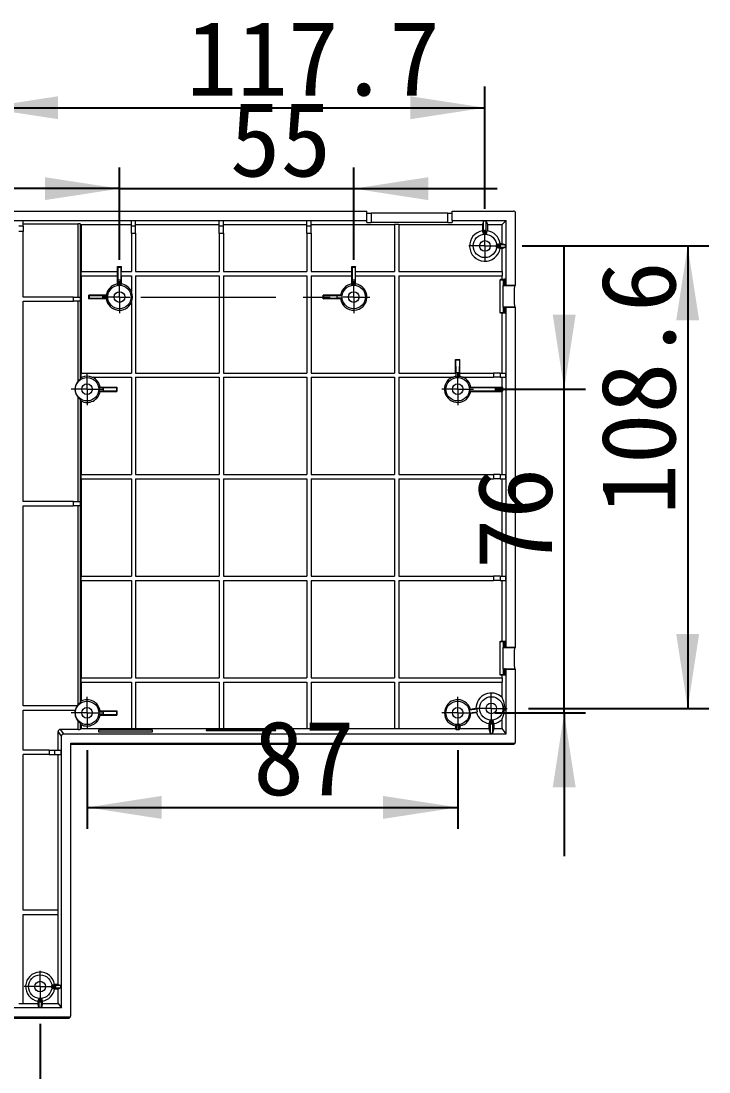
# Model space of a CAD drawing. Header units: millimetres. Extents: x 2 to 295, y 1 to 209.
# Drawn here: x 177.72 to 210.02, y 92.41 to 141.77 of the extents above; entities that cross this region are included whole.
import ezdxf

# ---------------------------------------------------------------- set-up
doc = ezdxf.new("R2010")
doc.units = ezdxf.units.MM
doc.linetypes.add('CENTER', pattern=[10.16, 6.35, -1.27, 1.27, -1.27])
doc.layers.add('DIM', color=5, linetype='Continuous')
doc.layers.add('中心线', color=1, linetype='CENTER', lineweight=15)
doc.styles.add('SLDTEXTSTYLE0', font='SIMSUN.TTC', dxfattribs={"width": 0.67})
doc.styles.add('SLDTEXTSTYLE14', font='SIMSUN.TTC')
doc.dimstyles.new('SLDDIMSTYLE0', dxfattribs={"dimtxt": 3.5, "dimasz": 3.5, "dimexe": 0, "dimexo": 0.0625, "dimgap": 0.875, "dimtad": 2, "dimlfac": 5, "dimrnd": 1e-09, "dimzin": 12, "dimdsep": 46, "dimtxsty": 'SLDTEXTSTYLE0', "dimsah": 1, "dimcen": 0.09, "dimadec": 0, "dimazin": 3, "dimtfac": 1, "dimtofl": 0, "dimtmove": 0, "dimatfit": 3, "dimfxl": 0, "dimfrac": 2, "dimtolj": 1, "dimtzin": 12, "dimarcsym": 0})
doc.dimstyles.new('SLDDIMSTYLE3', dxfattribs={"dimtxt": 3.5, "dimasz": 3.5, "dimexe": 0, "dimexo": 0.0625, "dimgap": 0.875, "dimtad": 2, "dimlfac": 5, "dimrnd": 1e-09, "dimzin": 12, "dimdsep": 46, "dimtxsty": 'SLDTEXTSTYLE0', "dimsah": 1, "dimcen": 0.09, "dimadec": 0, "dimazin": 3, "dimtfac": 1, "dimtmove": 0, "dimatfit": 0, "dimfxl": 0, "dimfrac": 2, "dimtolj": 1, "dimtzin": 12, "dimarcsym": 0})

# ---------------------------------------------------------------- blocks, each defined once
blk = doc.blocks.new('_D_21')
at = {"layer": 'DIM'}
for p, q in [((175.964, 133.195), (175.964, 138.695)), ((199.504, 132.955), (199.504, 138.695)), ((175.964, 137.695), (199.504, 137.695))]:
    blk.add_line(p, q, dxfattribs=at)
for points in [[(175.964, 137.695), (179.464, 137.157), (179.464, 138.234)], [(199.504, 137.695), (196.004, 138.234), (196.004, 137.157)]]:
    blk.add_solid(points, dxfattribs=at)
at = {"layer": 'DIM', "insert": (185.485, 141.768), "char_height": 3.5, "attachment_point": 1, "style": 'SLDTEXTSTYLE14'}
blk.add_mtext('117.7', dxfattribs=at)
blk = doc.blocks.new('_D_22')
at = {"layer": 'DIM'}
for p, q in [((201.254, 131.205), (210.022, 131.205)), ((209.022, 131.205), (209.022, 109.485)), ((201.554, 109.485), (210.022, 109.485))]:
    blk.add_line(p, q, dxfattribs=at)
for points in [[(209.022, 131.205), (208.483, 127.705), (209.56, 127.705)], [(209.022, 109.485), (209.56, 112.985), (208.483, 112.985)]]:
    blk.add_solid(points, dxfattribs=at)
at = {"layer": 'DIM', "insert": (204.949, 118.577), "char_height": 3.5, "attachment_point": 1, "rotation": 90, "style": 'SLDTEXTSTYLE14'}
blk.add_mtext('108.6', dxfattribs=at)
blk = doc.blocks.new('_D_23')
at = {"layer": 'DIM'}
for p, q in [((203.224, 124.475), (203.224, 131.206)), ((199.974, 124.475), (204.224, 124.475)), ((203.224, 109.275), (203.224, 124.475)), ((199.974, 109.275), (204.224, 109.275)), ((203.224, 109.275), (203.224, 102.544))]:
    blk.add_line(p, q, dxfattribs=at)
for points in [[(203.224, 124.475), (203.763, 127.975), (202.686, 127.975)], [(203.224, 109.275), (202.686, 105.775), (203.763, 105.775)]]:
    blk.add_solid(points, dxfattribs=at)
at = {"layer": 'DIM', "insert": (199.151, 116.018), "char_height": 3.5, "attachment_point": 1, "rotation": 90, "style": 'SLDTEXTSTYLE14'}
blk.add_mtext('76', dxfattribs=at)
blk = doc.blocks.new('_D_24')
at = {"layer": 'DIM'}
for p, q in [((180.824, 107.525), (180.824, 103.836)), ((198.224, 107.525), (198.224, 103.836)), ((180.824, 104.836), (198.224, 104.836))]:
    blk.add_line(p, q, dxfattribs=at)
for points in [[(180.824, 104.836), (184.324, 104.297), (184.324, 105.374)], [(198.224, 104.836), (194.724, 105.374), (194.724, 104.297)]]:
    blk.add_solid(points, dxfattribs=at)
at = {"layer": 'DIM', "insert": (188.629, 108.909), "char_height": 3.5, "attachment_point": 1, "style": 'SLDTEXTSTYLE14'}
blk.add_mtext('87', dxfattribs=at)
blk = doc.blocks.new('_D_25')
at = {"layer": 'DIM'}
for p, q in [((182.344, 130.555), (182.344, 134.895)), ((193.344, 130.555), (193.344, 134.895)), ((182.344, 133.895), (175.613, 133.895)), ((182.344, 133.895), (193.344, 133.895)), ((193.344, 133.895), (200.074, 133.895))]:
    blk.add_line(p, q, dxfattribs=at)
for points in [[(182.344, 133.895), (178.844, 134.433), (178.844, 133.356)], [(193.344, 133.895), (196.844, 133.356), (196.844, 134.433)]]:
    blk.add_solid(points, dxfattribs=at)
at = {"layer": 'DIM', "insert": (187.527, 137.967), "char_height": 3.5, "attachment_point": 1, "style": 'SLDTEXTSTYLE14'}
blk.add_mtext('55', dxfattribs=at)
blk = doc.blocks.new('_D_27')
at = {"layer": 'DIM'}
for p, q in [((152.224, 94.668), (152.224, 83.375)), ((178.624, 94.668), (178.624, 83.375)), ((178.624, 84.375), (152.224, 84.375))]:
    blk.add_line(p, q, dxfattribs=at)
for points in [[(152.224, 84.375), (155.724, 83.836), (155.724, 84.913)], [(178.624, 84.375), (175.124, 84.913), (175.124, 83.836)]]:
    blk.add_solid(points, dxfattribs=at)
at = {"layer": 'DIM', "insert": (164.181, 88.448), "char_height": 3.5, "attachment_point": 1, "style": 'SLDTEXTSTYLE14'}
blk.add_mtext('132', dxfattribs=at)
blk = doc.blocks.new('SW_CENTERMARKSYMBOL_4')
at = {"layer": '中心线', "color": 0}
for p, q in [((0, 0.5), (0, 0.75)), ((0, 0), (0, 0.5)), ((-0.5, 0), (-0.75, 0)), ((0, 0), (-0.5, 0)), ((0, 0), (0, -0.5)), ((0, 0), (0.5, 0)), ((0.5, 0), (0.75, 0)), ((0, -0.5), (0, -0.75))]:
    blk.add_line(p, q, dxfattribs=at)
blk = doc.blocks.new('SW_CENTERMARKSYMBOL_5')
at = {"layer": '中心线', "color": 0}
for p, q in [((0, 0.5), (0, 0.75)), ((0, 0), (0, 0.5)), ((-0.5, 0), (-0.75, 0)), ((0, 0), (-0.5, 0)), ((0, 0), (0, -0.5)), ((0, 0), (0.5, 0)), ((0.5, 0), (0.75, 0)), ((0, -0.5), (0, -0.75))]:
    blk.add_line(p, q, dxfattribs=at)
blk = doc.blocks.new('SW_CENTERMARKSYMBOL_8')
at = {"layer": '中心线', "color": 0}
for p, q in [((0, 0.5), (0, 0.75)), ((0, 0), (0, 0.5)), ((-0.5, 0), (-0.75, 0)), ((0, 0), (-0.5, 0)), ((0, 0), (0, -0.5)), ((0, 0), (0.5, 0)), ((0.5, 0), (0.75, 0)), ((0, -0.5), (0, -0.75))]:
    blk.add_line(p, q, dxfattribs=at)
blk = doc.blocks.new('SW_CENTERMARKSYMBOL_13')
at = {"layer": '中心线', "color": 0}
for p, q in [((0, 0.5), (0, 0.75)), ((0, 0), (0, 0.5)), ((-0.5, 0), (-0.75, 0)), ((0, 0), (-0.5, 0)), ((0, 0), (0, -0.5)), ((0, 0), (0.5, 0)), ((0.5, 0), (0.75, 0)), ((0, -0.5), (0, -0.75))]:
    blk.add_line(p, q, dxfattribs=at)
blk = doc.blocks.new('SW_CENTERMARKSYMBOL_14')
at = {"layer": '中心线', "color": 0}
for p, q in [((0, 0.5), (0, 0.75)), ((0, 0), (0, 0.5)), ((-0.5, 0), (-0.75, 0)), ((0, 0), (-0.5, 0)), ((0, 0), (0, -0.5)), ((0, 0), (0.5, 0)), ((0.5, 0), (0.75, 0)), ((0, -0.5), (0, -0.75))]:
    blk.add_line(p, q, dxfattribs=at)
blk = doc.blocks.new('SW_CENTERMARKSYMBOL_15')
at = {"layer": '中心线', "color": 0}
for p, q in [((0, 0.5), (0, 0.75)), ((0, 0), (0, 0.5)), ((-0.5, 0), (-0.75, 0)), ((0, 0), (-0.5, 0)), ((0, 0), (0, -0.5)), ((0, 0), (0.5, 0)), ((0.5, 0), (0.75, 0)), ((0, -0.5), (0, -0.75))]:
    blk.add_line(p, q, dxfattribs=at)
blk = doc.blocks.new('SW_CENTERMARKSYMBOL_16')
at = {"layer": '中心线', "color": 0}
for p, q in [((0, 0.5), (0, 0.75)), ((0, 0), (0, 0.5)), ((-0.5, 0), (-0.75, 0)), ((0, 0), (-0.5, 0)), ((0, 0), (0, -0.5)), ((0, 0), (0.5, 0)), ((0.5, 0), (0.75, 0)), ((0, -0.5), (0, -0.75))]:
    blk.add_line(p, q, dxfattribs=at)
blk = doc.blocks.new('SW_CENTERMARKSYMBOL_19')
at = {"layer": '中心线', "color": 0}
for p, q in [((0, 0.5), (0, 0.75)), ((0, 0), (0, 0.5)), ((11, 0.5), (11, 0.75)), ((11, 0), (11, 0.5)), ((-0.5, 0), (-0.75, 0)), ((0, 0), (-0.5, 0)), ((0, 0), (0, -0.5)), ((0, 0), (0.5, 0)), ((1, 0), (10, 0)), ((11, 0), (10.5, 0)), ((11, 0), (11, -0.5)), ((11, 0), (11.5, 0)), ((11.5, 0), (11.75, 0)), ((0, -0.5), (0, -0.75)), ((11, -0.5), (11, -0.75))]:
    blk.add_line(p, q, dxfattribs=at)

msp = doc.modelspace()

# ---------------------------------------------------------------- linework, layer by layer
at = {"color": 7, "linetype": 'Continuous', "lineweight": 15}
for p, q in [((151.0836, 132.8449), (193.9637, 132.8449)), ((193.9637, 132.4049), (193.9637, 132.8449)), ((197.9637, 132.4049), (197.9637, 132.8449)), ((197.9637, 132.8449), (200.8437, 132.8449)), ((151.4237, 132.4049), (193.9637, 132.4049)), ((177.8237, 132.3776), (177.6237, 132.3776)), ((177.8237, 132.1256), (177.8237, 132.3776)), ((183.1037, 132.3776), (182.9037, 132.3776)), ((182.9037, 132.1256), (182.9037, 132.3776)), ((183.1037, 132.1256), (183.1037, 132.3776)), ((187.2237, 132.3776), (187.0237, 132.3776)), ((187.0237, 132.1256), (187.0237, 132.3776)), ((187.2237, 132.1256), (187.2237, 132.3776)), ((191.3437, 132.3776), (191.1437, 132.3776)), ((191.1437, 132.1256), (191.1437, 132.3776)), ((191.3437, 132.1256), (191.3437, 132.3776)), ((193.9637, 132.3054), (193.9637, 132.4049)), ((194.1637, 132.7401), (194.1637, 132.3001)), ((197.7637, 132.7401), (194.1637, 132.7401)), ((197.7637, 132.3001), (194.1637, 132.3001)), ((197.7637, 132.3001), (197.7637, 132.7401)), ((197.9637, 132.4049), (200.5037, 132.4049)), ((197.9637, 132.4049), (197.9637, 132.3054)), ((199.4437, 132.3745), (199.3878, 132.2069)), ((199.5637, 132.3745), (199.4437, 132.3745)), ((199.4437, 131.7548), (199.4437, 132.3745)), ((199.5637, 132.3745), (199.6195, 132.2069)), ((199.5637, 131.7548), (199.5637, 132.3745)), ((200.5037, 132.4049), (200.3057, 132.2069)), ((200.5037, 129.3623), (200.5037, 132.4049)), ((200.9437, 129.3623), (200.9437, 132.7449)), ((177.8237, 132.1256), (177.6237, 132.1256)), ((177.8237, 131.8782), (177.6237, 131.8782)), ((177.8237, 132.2436), (180.4063, 132.2436)), ((177.8237, 132.1256), (177.8237, 131.8782)), ((177.8237, 128.8049), (177.8237, 131.8782)), ((180.4063, 128.8049), (180.4063, 132.2436)), ((180.5062, 132.241), (180.5403, 132.2069)), ((180.5062, 132.241), (180.5062, 128.8049)), ((180.5403, 132.2069), (182.9037, 132.2069)), ((180.5403, 132.2069), (180.5403, 130.0049)), ((183.1037, 132.1256), (182.9037, 132.1256)), ((182.9037, 131.8049), (182.9037, 132.1256)), ((182.9037, 131.8049), (183.1037, 131.8049)), ((182.9037, 131.8049), (182.9037, 130.0049)), ((183.1037, 132.2069), (187.0237, 132.2069)), ((183.1037, 131.8049), (183.1037, 132.1256)), ((183.1037, 131.8049), (183.1037, 130.0049)), ((187.2237, 132.1256), (187.0237, 132.1256)), ((187.0237, 131.8049), (187.0237, 132.1256)), ((187.0237, 131.8049), (187.2237, 131.8049)), ((187.0237, 131.8049), (187.0237, 130.0049)), ((187.2237, 132.2069), (191.1437, 132.2069)), ((187.2237, 131.8049), (187.2237, 132.1256)), ((187.2237, 131.8049), (187.2237, 130.0049)), ((191.3437, 132.1256), (191.1437, 132.1256)), ((191.1437, 131.8049), (191.1437, 132.1256)), ((191.1437, 131.8049), (191.3437, 131.8049)), ((191.1437, 131.8049), (191.1437, 130.0049)), ((191.3437, 132.2069), (195.2637, 132.2069)), ((191.3437, 131.8049), (191.3437, 132.1256)), ((191.3437, 131.8049), (191.3437, 130.0049)), ((195.4637, 132.2174), (195.2637, 132.2174)), ((195.2637, 132.2174), (195.2637, 130.0049)), ((195.4637, 132.2174), (195.4637, 130.0049)), ((195.4637, 132.2069), (199.3878, 132.2069)), ((199.3878, 132.2069), (199.3878, 131.9162)), ((199.6195, 132.2069), (200.3057, 132.2069)), ((199.6195, 132.2069), (199.6195, 131.9162)), ((200.3057, 131.3199), (200.3057, 132.2069)), ((200.2152, 131.3199), (200.3057, 131.3199)), ((200.3057, 131.3199), (200.4733, 131.264)), ((200.4733, 131.264), (200.0536, 131.264)), ((200.0536, 131.1457), (200.4733, 131.1457)), ((200.3057, 131.0899), (200.2152, 131.0899)), ((200.3057, 131.0899), (200.4733, 131.1457)), ((200.3057, 130.0049), (200.3057, 131.0899)), ((200.4733, 131.1457), (200.4733, 131.264)), ((180.5299, 130.0049), (180.5299, 129.8049)), ((180.5299, 130.0049), (182.2565, 130.0049)), ((182.253, 130.0049), (182.253, 130.2356)), ((182.253, 130.2356), (182.2784, 130.2102)), ((182.253, 130.2356), (182.4344, 130.2356)), ((182.2565, 129.8049), (182.2565, 130.0049)), ((182.2837, 129.6049), (182.2784, 130.2102)), ((182.2784, 130.2102), (182.409, 130.2102)), ((182.409, 130.2102), (182.4037, 129.6049)), ((182.4344, 130.2356), (182.409, 130.2102)), ((182.4309, 129.8049), (182.4309, 130.0049)), ((182.4309, 130.0049), (182.9037, 130.0049)), ((182.4344, 130.0049), (182.4344, 130.2356)), ((183.1037, 130.0049), (187.0237, 130.0049)), ((187.2237, 130.0049), (191.1437, 130.0049)), ((191.3437, 130.0049), (193.2565, 130.0049)), ((193.253, 130.0049), (193.253, 130.2356)), ((193.253, 130.2356), (193.2784, 130.2102)), ((193.253, 130.2356), (193.4344, 130.2356)), ((193.2565, 129.8049), (193.2565, 130.0049)), ((193.2837, 129.6049), (193.2784, 130.2102)), ((193.2784, 130.2102), (193.409, 130.2102)), ((193.409, 130.2102), (193.4037, 129.6049)), ((193.4344, 130.2356), (193.409, 130.2102)), ((193.4309, 129.8049), (193.4309, 130.0049)), ((193.4309, 130.0049), (195.2637, 130.0049)), ((193.4344, 130.0049), (193.4344, 130.2356)), ((195.4637, 130.0049), (200.3162, 130.0049)), ((200.3162, 130.0049), (200.3162, 129.8049)), ((180.5299, 129.8049), (182.2565, 129.8049)), ((180.5403, 129.8049), (180.5403, 125.2349)), ((182.253, 129.4201), (182.253, 129.8049)), ((182.2837, 129.3621), (182.2837, 129.6049)), ((182.4037, 129.6049), (182.2837, 129.6049)), ((182.4037, 129.3621), (182.4037, 129.6049)), ((182.4309, 129.8049), (182.9037, 129.8049)), ((182.4344, 129.4201), (182.4344, 129.8049)), ((182.9037, 129.8049), (182.9037, 129.0589)), ((183.1037, 129.8049), (187.0237, 129.8049)), ((183.1037, 129.8049), (183.1037, 125.2349)), ((187.0237, 129.8049), (187.0237, 125.2349)), ((187.2237, 129.8049), (191.1437, 129.8049)), ((187.2237, 129.8049), (187.2237, 125.2349)), ((191.1437, 129.8049), (191.1437, 125.2349)), ((191.3437, 129.8049), (193.2565, 129.8049)), ((191.3437, 129.8049), (191.3437, 125.2349)), ((193.253, 129.4201), (193.253, 129.8049)), ((193.2837, 129.3621), (193.2837, 129.6049)), ((193.4037, 129.6049), (193.2837, 129.6049)), ((193.4037, 129.3621), (193.4037, 129.6049)), ((193.4309, 129.8049), (195.2637, 129.8049)), ((193.4344, 129.4201), (193.4344, 129.8049)), ((195.2637, 129.8049), (195.2637, 125.2349)), ((195.4637, 129.8049), (200.3162, 129.8049)), ((195.4637, 129.8049), (195.4637, 125.2349)), ((200.2057, 129.6049), (200.2457, 129.6449)), ((200.3754, 129.6049), (200.2057, 129.6049)), ((200.2057, 129.6049), (200.2057, 128.0849)), ((200.2457, 129.6449), (200.4165, 129.6449)), ((200.3057, 129.6449), (200.3057, 129.8049)), ((200.3513, 129.3449), (200.3754, 129.3529)), ((200.3513, 129.3449), (200.8913, 129.3449)), ((200.3754, 129.6049), (200.4164, 129.6449)), ((200.3754, 129.3529), (200.3754, 129.6049)), ((200.4164, 129.3533), (200.3754, 129.3529)), ((200.4164, 129.6449), (200.4164, 129.3533)), ((200.4165, 129.6449), (200.4164, 129.6449)), ((200.4764, 129.3533), (200.4164, 129.3533)), ((200.4764, 129.6449), (200.4165, 129.6449)), ((200.4764, 129.3533), (200.4764, 129.6449)), ((200.5037, 129.3623), (200.4764, 129.3533)), ((200.5037, 129.3623), (200.9437, 129.3623)), ((200.9437, 129.3623), (200.8913, 129.3449)), ((181.7284, 128.8956), (180.913, 128.8956)), ((180.913, 128.8956), (180.9384, 128.8702)), ((180.913, 128.7142), (180.913, 128.8956)), ((180.9384, 128.8702), (181.5437, 128.8649)), ((180.9384, 128.7396), (180.9384, 128.8702)), ((181.7864, 128.8649), (181.5437, 128.8649)), ((181.5437, 128.8649), (181.5437, 128.7449)), ((192.7284, 128.8956), (191.913, 128.8956)), ((191.913, 128.8956), (191.9384, 128.8702)), ((191.913, 128.7142), (191.913, 128.8956)), ((191.9384, 128.8702), (192.5437, 128.8649)), ((191.9384, 128.7396), (191.9384, 128.8702)), ((192.7864, 128.8649), (192.5437, 128.8649)), ((192.5437, 128.8649), (192.5437, 128.7449)), ((180.185, 128.8049), (177.8237, 128.8049)), ((177.8237, 128.6049), (180.185, 128.6049)), ((177.8237, 119.2049), (177.8237, 128.6049)), ((180.185, 128.6049), (180.185, 128.8049)), ((180.185, 128.8049), (180.5011, 128.8049)), ((180.5011, 128.6049), (180.185, 128.6049)), ((180.4063, 124.8644), (180.4063, 128.6049)), ((180.5011, 128.8049), (180.5011, 128.6049)), ((180.5011, 128.8049), (180.5062, 128.8049)), ((180.5011, 128.6049), (180.5062, 128.6049)), ((180.5062, 128.6049), (180.5062, 124.9535)), ((180.913, 128.7142), (180.9384, 128.7396)), ((181.7284, 128.7142), (180.913, 128.7142)), ((181.5437, 128.7449), (180.9384, 128.7396)), ((181.7864, 128.7449), (181.5437, 128.7449)), ((182.9037, 128.5508), (182.9037, 125.2349)), ((191.913, 128.7142), (191.9384, 128.7396)), ((192.7284, 128.7142), (191.913, 128.7142)), ((192.5437, 128.7449), (191.9384, 128.7396)), ((192.7864, 128.7449), (192.5437, 128.7449)), ((200.3513, 128.3449), (200.8913, 128.3449)), ((200.3754, 128.3369), (200.3513, 128.3449)), ((200.3754, 128.3369), (200.4164, 128.3365)), ((200.3754, 128.0849), (200.3754, 128.3369)), ((200.4164, 128.3365), (200.4764, 128.3365)), ((200.4164, 128.3365), (200.4164, 128.0449)), ((200.4764, 128.0449), (200.4764, 128.3365)), ((200.4764, 128.3365), (200.5037, 128.3274)), ((200.8913, 128.3449), (200.9437, 128.3274)), ((200.2457, 128.0449), (200.2057, 128.0849)), ((200.2057, 128.0849), (200.3754, 128.0849)), ((200.4165, 128.0449), (200.2457, 128.0449)), ((200.3057, 125.2349), (200.3057, 128.0449)), ((200.4164, 128.0449), (200.3754, 128.0849)), ((200.4164, 128.0449), (200.4165, 128.0449)), ((200.4764, 128.0449), (200.4165, 128.0449)), ((200.5037, 112.3623), (200.5037, 128.3274)), ((200.5037, 128.3274), (200.9437, 128.3274)), ((200.9437, 112.3623), (200.9437, 128.3274)), ((198.1237, 125.2349), (198.1237, 125.8749)), ((198.1375, 125.8611), (198.1237, 125.8749)), ((198.1237, 125.8749), (198.3237, 125.8749)), ((198.3099, 125.8611), (198.3237, 125.8749)), ((198.3237, 125.2349), (198.3237, 125.8749)), ((198.1375, 125.8611), (198.3099, 125.8611)), ((198.1481, 125.2504), (198.1375, 125.8611)), ((198.3099, 125.8611), (198.2992, 125.2504)), ((180.5299, 125.2349), (180.5299, 125.0349)), ((180.5299, 125.2349), (182.9037, 125.2349)), ((180.5299, 125.0349), (180.5924, 125.0349)), ((180.5403, 125.0349), (180.5403, 125.0262)), ((181.0549, 125.0349), (182.9037, 125.0349)), ((182.9037, 125.0349), (182.9037, 120.4649)), ((183.1037, 125.2349), (187.0237, 125.2349)), ((183.1037, 125.0349), (187.0237, 125.0349)), ((183.1037, 125.0349), (183.1037, 120.4649)), ((187.0237, 125.0349), (187.0237, 120.4649)), ((187.2237, 125.2349), (191.1437, 125.2349)), ((187.2237, 125.0349), (191.1437, 125.0349)), ((187.2237, 125.0349), (187.2237, 120.4649)), ((191.1437, 125.0349), (191.1437, 120.4649)), ((191.3437, 125.2349), (195.2637, 125.2349)), ((191.3437, 125.0349), (195.2637, 125.0349)), ((191.3437, 125.0349), (191.3437, 120.4649)), ((195.2637, 125.0349), (195.2637, 120.4649)), ((195.4637, 125.2349), (198.1307, 125.2349)), ((195.4637, 125.0349), (197.9924, 125.0349)), ((195.4637, 125.0349), (195.4637, 120.4649)), ((198.1307, 125.2349), (198.1307, 125.0736)), ((198.1481, 125.0408), (198.1307, 125.0736)), ((198.2992, 125.2504), (198.1481, 125.2504)), ((198.1481, 125.0408), (198.1481, 125.2504)), ((198.2992, 125.0408), (198.2992, 125.2504)), ((198.2992, 125.0408), (198.3167, 125.0736)), ((198.3167, 125.2349), (198.3167, 125.0736)), ((198.3167, 125.2349), (199.9037, 125.2349)), ((198.4549, 125.0349), (199.9037, 125.0349)), ((199.9037, 125.2349), (199.9037, 125.0349)), ((200.2181, 125.2349), (199.9037, 125.2349)), ((200.2244, 125.0349), (199.9037, 125.0349)), ((200.2181, 125.2049), (200.2181, 125.2349)), ((200.2181, 125.2349), (200.4764, 125.2349)), ((200.2181, 125.2049), (200.2244, 125.2049)), ((200.2244, 125.2049), (200.2244, 125.0349)), ((200.2244, 125.0349), (200.4764, 125.0349)), ((200.3057, 124.5749), (200.3057, 125.0349)), ((200.4764, 125.2349), (200.4764, 125.0349)), ((181.3896, 124.5504), (181.5992, 124.5504)), ((181.3896, 124.3993), (181.5992, 124.3993)), ((181.4354, 124.5749), (182.2237, 124.5749)), ((181.5992, 124.5504), (182.2099, 124.5611)), ((181.5992, 124.3993), (181.5992, 124.5504)), ((182.2099, 124.3887), (181.5992, 124.3993)), ((182.2099, 124.5611), (182.2237, 124.5749)), ((182.2099, 124.5611), (182.2099, 124.3887)), ((182.2099, 124.3887), (182.2237, 124.3749)), ((182.2237, 124.5749), (182.2237, 124.3749)), ((198.7896, 124.5504), (200.3424, 124.5504)), ((198.7896, 124.3993), (200.3424, 124.3993)), ((198.8354, 124.5749), (200.3057, 124.5749)), ((200.3424, 124.5504), (200.3057, 124.5749)), ((200.3424, 124.3993), (200.3057, 124.3749)), ((200.3424, 124.3993), (200.3424, 124.5504)), ((180.4063, 119.2049), (180.4063, 124.0853)), ((180.5062, 123.9962), (180.5062, 119.2049)), ((180.5403, 123.9236), (180.5403, 120.4649)), ((181.4354, 124.3749), (182.2237, 124.3749)), ((198.8354, 124.3749), (200.3057, 124.3749)), ((200.3057, 120.4649), (200.3057, 124.3749)), ((180.5299, 120.4649), (180.5299, 120.2649)), ((180.5299, 120.4649), (182.9037, 120.4649)), ((183.1037, 120.4649), (187.0237, 120.4649)), ((187.2237, 120.4649), (191.1437, 120.4649)), ((191.3437, 120.4649), (195.2637, 120.4649)), ((195.4637, 120.4649), (199.9037, 120.4649)), ((200.2244, 120.4649), (199.9037, 120.4649)), ((199.9037, 120.4649), (199.9037, 120.2649)), ((200.2244, 120.4649), (200.2244, 120.2649)), ((200.2244, 120.4649), (200.4764, 120.4649)), ((200.4764, 120.4649), (200.4764, 120.2649)), ((180.5299, 120.2649), (182.9037, 120.2649)), ((180.5403, 120.2649), (180.5403, 115.6949)), ((182.9037, 120.2649), (182.9037, 115.6949)), ((183.1037, 120.2649), (187.0237, 120.2649)), ((183.1037, 120.2649), (183.1037, 115.6949)), ((187.0237, 120.2649), (187.0237, 115.6949)), ((187.2237, 120.2649), (191.1437, 120.2649)), ((187.2237, 120.2649), (187.2237, 115.6949)), ((191.1437, 120.2649), (191.1437, 115.6949)), ((191.3437, 120.2649), (195.2637, 120.2649)), ((191.3437, 120.2649), (191.3437, 115.6949)), ((195.2637, 120.2649), (195.2637, 115.6949)), ((195.4637, 120.2649), (195.4637, 115.6949)), ((195.4637, 120.2649), (199.9037, 120.2649)), ((200.2244, 120.2649), (199.9037, 120.2649)), ((200.2244, 120.2649), (200.4764, 120.2649)), ((200.3057, 115.6949), (200.3057, 120.2649)), ((180.185, 119.2049), (177.8237, 119.2049)), ((177.8237, 119.0049), (180.185, 119.0049)), ((177.8237, 109.6049), (177.8237, 119.0049)), ((180.185, 119.0049), (180.185, 119.2049)), ((180.185, 119.2049), (180.5011, 119.2049)), ((180.5011, 119.0049), (180.185, 119.0049)), ((180.4063, 109.6644), (180.4063, 119.0049)), ((180.5011, 119.2049), (180.5011, 119.0049)), ((180.5011, 119.2049), (180.5062, 119.2049)), ((180.5011, 119.0049), (180.5062, 119.0049)), ((180.5062, 119.0049), (180.5062, 109.7535)), ((180.5299, 115.6949), (180.5299, 115.4949)), ((180.5299, 115.6949), (182.9037, 115.6949)), ((183.1037, 115.6949), (187.0237, 115.6949)), ((187.2237, 115.6949), (191.1437, 115.6949)), ((191.3437, 115.6949), (195.2637, 115.6949)), ((195.4637, 115.6949), (199.9037, 115.6949)), ((200.2244, 115.6949), (199.9037, 115.6949)), ((199.9037, 115.6949), (199.9037, 115.4949)), ((200.2244, 115.6949), (200.2244, 115.4949)), ((200.2244, 115.6949), (200.4764, 115.6949)), ((200.4764, 115.6949), (200.4764, 115.4949)), ((180.5299, 115.4949), (182.9037, 115.4949)), ((180.5403, 115.4949), (180.5403, 110.9249)), ((182.9037, 115.4949), (182.9037, 110.9249)), ((183.1037, 115.4949), (187.0237, 115.4949)), ((183.1037, 115.4949), (183.1037, 110.9249)), ((187.0237, 115.4949), (187.0237, 110.9249)), ((187.2237, 115.4949), (191.1437, 115.4949)), ((187.2237, 115.4949), (187.2237, 110.9249)), ((191.1437, 115.4949), (191.1437, 110.9249)), ((191.3437, 115.4949), (195.2637, 115.4949)), ((191.3437, 115.4949), (191.3437, 110.9249)), ((195.2637, 115.4949), (195.2637, 110.9249)), ((195.4637, 115.4949), (195.4637, 110.9249)), ((195.4637, 115.4949), (199.9037, 115.4949)), ((200.2244, 115.4949), (199.9037, 115.4949)), ((200.2244, 115.4949), (200.4764, 115.4949)), ((200.3057, 112.6449), (200.3057, 115.4949)), ((200.2057, 112.6049), (200.2457, 112.6449)), ((200.3754, 112.6049), (200.2057, 112.6049)), ((200.2057, 112.6049), (200.2057, 111.0849)), ((200.2457, 112.6449), (200.4164, 112.6449)), ((200.3754, 112.6049), (200.4164, 112.6449)), ((200.3754, 112.3529), (200.3754, 112.6049)), ((200.4164, 112.6449), (200.4175, 112.6449)), ((200.4175, 112.6449), (200.4175, 112.3533)), ((200.4175, 112.6449), (200.4764, 112.6449)), ((200.4764, 112.6449), (200.4764, 112.3533)), ((200.3513, 112.3449), (200.3754, 112.3529)), ((200.3513, 112.3449), (200.8913, 112.3449)), ((200.4175, 112.3533), (200.3754, 112.3529)), ((200.4175, 112.3533), (200.4764, 112.3533)), ((200.4764, 112.3533), (200.5037, 112.3623)), ((200.5037, 112.3623), (200.9437, 112.3623)), ((200.9437, 112.3623), (200.8913, 112.3449)), ((200.2457, 111.0449), (200.2057, 111.0849)), ((200.2057, 111.0849), (200.3754, 111.0849)), ((200.3513, 111.3449), (200.8913, 111.3449)), ((200.3754, 111.3368), (200.3513, 111.3449)), ((200.3754, 111.3368), (200.4175, 111.3365)), ((200.3754, 111.0849), (200.3754, 111.3368)), ((200.4164, 111.0449), (200.3754, 111.0849)), ((200.4764, 111.3365), (200.4175, 111.3365)), ((200.4175, 111.3365), (200.4175, 111.0449)), ((200.4764, 111.3365), (200.4764, 111.0449)), ((200.5037, 111.3274), (200.4764, 111.3365)), ((200.5037, 108.2849), (200.5037, 111.3274)), ((200.5037, 111.3274), (200.9437, 111.3274)), ((200.8913, 111.3449), (200.9437, 111.3274)), ((200.9437, 107.9448), (200.9437, 111.3274)), ((180.5299, 110.9249), (180.5299, 110.7249)), ((180.5299, 110.9249), (182.9037, 110.9249)), ((180.5299, 110.7249), (182.9037, 110.7249)), ((180.5403, 110.7249), (180.5403, 109.8262)), ((182.9037, 110.7249), (182.9037, 108.5349)), ((183.1037, 110.9249), (187.0237, 110.9249)), ((183.1037, 110.7249), (187.0237, 110.7249)), ((183.1037, 110.7249), (183.1037, 108.5349)), ((187.0237, 110.7249), (187.0237, 108.5349)), ((187.2237, 110.9249), (191.1437, 110.9249)), ((187.2237, 110.7249), (191.1437, 110.7249)), ((187.2237, 110.7249), (187.2237, 108.5349)), ((191.1437, 110.7249), (191.1437, 108.5349)), ((191.3437, 110.9249), (195.2637, 110.9249)), ((191.3437, 110.7249), (195.2637, 110.7249)), ((191.3437, 110.7249), (191.3437, 108.5349)), ((195.2637, 110.7249), (195.2637, 108.5349)), ((195.4637, 110.9249), (200.3162, 110.9249)), ((195.4637, 110.7249), (200.3162, 110.7249)), ((195.4637, 110.7249), (195.4637, 108.5349)), ((200.4164, 111.0449), (200.2457, 111.0449)), ((200.3057, 110.9249), (200.3057, 111.0449)), ((200.3057, 110.002), (200.3057, 110.7249)), ((200.3162, 110.9249), (200.3162, 110.7249)), ((200.4175, 111.0449), (200.4164, 111.0449)), ((200.4764, 111.0449), (200.4175, 111.0449)), ((180.375, 109.6049), (177.8237, 109.6049)), ((177.8237, 109.4049), (180.2821, 109.4049)), ((177.8237, 107.5178), (177.8237, 109.4049)), ((181.3896, 109.3504), (181.5992, 109.3504)), ((181.3896, 109.1993), (181.5992, 109.1993)), ((181.4354, 109.3749), (182.2237, 109.3749)), ((181.4354, 109.1749), (182.2237, 109.1749)), ((181.5992, 109.3504), (182.2099, 109.3611)), ((181.5992, 109.1993), (181.5992, 109.3504)), ((182.2099, 109.1887), (181.5992, 109.1993)), ((182.2099, 109.3611), (182.2237, 109.3749)), ((182.2099, 109.3611), (182.2099, 109.1887)), ((182.2099, 109.1887), (182.2237, 109.1749)), ((182.2237, 109.3749), (182.2237, 109.1749)), ((198.7747, 109.4243), (199.1198, 109.4702)), ((198.7946, 109.2745), (199.1397, 109.3204)), ((198.8169, 109.4546), (199.083, 109.49)), ((198.8432, 109.2563), (199.1093, 109.2917)), ((200.4733, 109.544), (200.3536, 109.544)), ((200.3536, 109.4257), (200.4733, 109.4257)), ((200.4733, 109.544), (200.4125, 109.5643)), ((200.4125, 109.4055), (200.4733, 109.4257)), ((200.4733, 109.4257), (200.4733, 109.544)), ((180.4063, 108.5), (180.4063, 108.8853)), ((180.5062, 108.7962), (180.5062, 108.5034)), ((180.5403, 108.7236), (180.5403, 108.5489)), ((198.1237, 108.6632), (198.1237, 108.5489)), ((198.1481, 108.7089), (198.1481, 108.5)), ((198.2992, 108.7089), (198.2992, 108.5)), ((198.3237, 108.6632), (198.3237, 108.5489)), ((199.6878, 108.7735), (199.6878, 108.5489)), ((199.7437, 108.935), (199.7437, 108.3254)), ((199.8637, 108.935), (199.8637, 108.3254)), ((199.9195, 108.7735), (199.9195, 108.5489)), ((200.3057, 108.5489), (200.3057, 108.9678)), ((179.4624, 107.5178), (179.4624, 108.4)), ((179.6237, 108.1849), (179.4624, 108.4)), ((179.5623, 108.5), (179.7236, 108.2849)), ((180.4063, 108.5), (179.5623, 108.5)), ((179.6237, 95.4178), (179.6237, 108.1849)), ((179.7236, 108.2849), (200.5037, 108.2849)), ((180.5062, 108.5034), (180.5403, 108.5489)), ((180.5403, 108.5489), (182.9037, 108.5489)), ((183.8937, 108.4707), (181.3537, 108.4707)), ((181.3537, 108.4707), (181.3537, 108.3917)), ((181.3537, 108.3917), (183.8937, 108.3917)), ((182.9037, 108.5349), (183.1037, 108.5349)), ((183.1037, 108.5489), (187.0237, 108.5489)), ((183.8937, 108.3917), (183.8937, 108.4707)), ((189.6937, 108.4693), (186.4137, 108.4693)), ((186.4137, 108.4693), (186.4137, 108.4511)), ((186.4137, 108.4511), (189.6937, 108.4511)), ((187.0237, 108.5349), (187.2237, 108.5349)), ((187.2237, 108.5489), (191.1437, 108.5489)), ((189.6937, 108.4511), (189.6937, 108.4693)), ((191.1437, 108.5349), (191.3437, 108.5349)), ((191.3437, 108.5489), (195.2637, 108.5489)), ((195.2637, 108.5349), (195.4637, 108.5349)), ((195.4637, 108.5489), (198.1237, 108.5489)), ((198.1481, 108.5), (198.1237, 108.5489)), ((198.1481, 108.5), (198.2992, 108.5)), ((198.2992, 108.5), (198.3237, 108.5489)), ((198.3237, 108.5489), (199.6878, 108.5489)), ((199.6878, 108.5489), (199.7437, 108.3254)), ((199.7437, 108.3254), (199.8637, 108.3254)), ((199.9195, 108.5489), (199.8637, 108.3254)), ((199.9195, 108.5489), (200.3057, 108.5489)), ((200.5037, 108.2849), (200.3057, 108.5489)), ((180.0637, 107.8449), (200.8437, 107.8449)), ((180.0637, 95.0778), (180.0637, 107.8449)), ((180.0637, 107.8089), (200.8332, 107.8089)), ((179.0446, 107.5178), (177.8237, 107.5178)), ((177.8237, 100.0049), (177.8237, 107.3178)), ((179.0446, 107.3178), (177.8237, 107.3178)), ((179.0446, 107.5178), (179.0446, 107.3178)), ((179.0446, 107.5178), (179.292, 107.5178)), ((179.0446, 107.3178), (179.292, 107.3178)), ((179.292, 107.5178), (179.292, 107.3178)), ((179.292, 107.5178), (179.5964, 107.5178)), ((179.292, 107.3178), (179.5964, 107.3178)), ((179.4624, 100.0049), (179.4624, 107.3178)), ((179.5964, 107.5178), (179.5964, 107.3178)), ((179.4728, 100.0049), (177.8237, 100.0049)), ((177.8237, 99.8049), (179.4728, 99.8049)), ((177.8237, 95.619), (177.8237, 99.8049)), ((179.4624, 96.5215), (179.4624, 99.8049)), ((179.4728, 99.8049), (179.4728, 100.0049)), ((179.5933, 96.4778), (179.1736, 96.4778)), ((179.1736, 96.3578), (179.5933, 96.3578)), ((179.4624, 96.5215), (179.2999, 96.5215)), ((179.2999, 96.3142), (179.4624, 96.3142)), ((179.4624, 96.5215), (179.5933, 96.4778)), ((179.4624, 96.3142), (179.5933, 96.3578)), ((179.4624, 95.6329), (179.4624, 96.3142)), ((179.5933, 96.3578), (179.5933, 96.4778)), ((178.5637, 95.868), (178.5637, 95.4583)), ((178.6837, 95.4583), (178.6837, 95.868)), ((179.6237, 95.4178), (151.4237, 95.4178)), ((177.6237, 95.619), (177.8237, 95.619)), ((177.8237, 95.6329), (178.52, 95.6329)), ((178.52, 95.7417), (178.52, 95.6329)), ((178.5637, 95.4583), (178.52, 95.6329)), ((178.5637, 95.4583), (178.6837, 95.4583)), ((178.7273, 95.6329), (178.6837, 95.4583)), ((178.7273, 95.6329), (178.7273, 95.7417)), ((178.7273, 95.6329), (179.4624, 95.6329)), ((179.4624, 95.6329), (179.6237, 95.4178)), ((179.9637, 94.9778), (151.0836, 94.9778)), ((151.0942, 94.9419), (179.9532, 94.9419))]:
    msp.add_line(p, q, dxfattribs=at)
at = {"color": 7, "linetype": 'Continuous', "lineweight": 15, "flags": 128}
for points in [[(200.2152, 131.3199), (200.1799, 131.3076), (200.0536, 131.264)], [(182.2837, 129.3621), (182.2741, 129.3804), (182.253, 129.4201)], [(182.4037, 129.3621), (182.4133, 129.3804), (182.4344, 129.4201)], [(193.2837, 129.3621), (193.2741, 129.3804), (193.253, 129.4201)], [(193.4037, 129.3621), (193.4133, 129.3804), (193.4344, 129.4201)], [(181.7864, 128.8649), (181.7682, 128.8745), (181.7284, 128.8956)], [(192.7864, 128.8649), (192.7682, 128.8745), (192.7284, 128.8956)], [(181.7864, 128.7449), (181.7682, 128.7353), (181.7284, 128.7142)], [(192.7864, 128.7449), (192.7682, 128.7353), (192.7284, 128.7142)], [(200.4125, 109.5643), (200.3822, 109.5539), (200.3536, 109.544)], [(200.3536, 109.4257), (200.381, 109.4163), (200.4125, 109.4055)], [(179.2999, 96.5215), (179.2663, 96.5098), (179.1736, 96.4778)], [(179.1736, 96.3578), (179.2009, 96.3484), (179.2999, 96.3142)], [(178.5637, 95.868), (178.5543, 95.8406), (178.52, 95.7417)], [(178.7273, 95.7417), (178.7157, 95.7752), (178.6837, 95.868)]]:
    msp.add_lwpolyline(points, dxfattribs=at)
at = {"color": 7, "linetype": 'Continuous', "lineweight": 15}
for centre, radius in [((199.5037, 131.2049), 0.55), ((199.5037, 131.2049), 0.25), ((182.3437, 128.8049), 0.55), ((193.3437, 128.8049), 0.55), ((182.3437, 128.8049), 0.25), ((193.3437, 128.8049), 0.25), ((180.8237, 124.4749), 0.55), ((198.2237, 124.4749), 0.55), ((180.8237, 124.4749), 0.25), ((198.2237, 124.4749), 0.25), ((180.8237, 109.2749), 0.55), ((198.2237, 109.2749), 0.55), ((199.8037, 109.4849), 0.55), ((199.8037, 109.4849), 0.25), ((180.8237, 109.2749), 0.25), ((198.2237, 109.2749), 0.25), ((178.6237, 96.4178), 0.55), ((178.6237, 96.4178), 0.25)]:
    msp.add_circle(centre, radius, dxfattribs=at)
for centre, radius, start, end in [((199.5037, 131.2049), 0.7207, 99.24997, 350.81864), ((199.5037, 131.2049), 0.7207, 9.18136, 80.75003), ((199.5037, 131.2049), 0.5531, 83.77281, 96.22719), ((199.5037, 131.2049), 0.5531, 353.86157, 6.13843), ((182.3437, 128.8049), 0.6219, 98.38765, 171.61235), ((182.3437, 128.8049), 0.5605, 83.85457, 96.14543), ((182.3437, 128.8049), 0.6219, 25.78341, 81.61235), ((193.3437, 128.8049), 0.6219, 98.38765, 171.61235), ((193.3437, 128.8049), 0.6219, 188.38765, 81.61235), ((193.3437, 128.8049), 0.5605, 83.85457, 96.14543), ((182.3437, 128.8049), 0.5605, 173.85457, 186.14543), ((182.3437, 128.8049), 0.6149, 335.5979, 24.4021), ((193.3437, 128.8049), 0.5605, 173.85457, 186.14543), ((182.3437, 128.8049), 0.6219, 188.38765, 334.21659), ((180.8237, 124.4749), 0.6198, 115.38378, 117.20119), ((180.8237, 124.4749), 0.6059, 67.5609, 112.4391), ((180.8237, 124.4749), 0.6198, 9.28419, 64.61622), ((198.2237, 124.4749), 0.6198, 115.38378, 350.71581), ((198.2237, 124.4749), 0.6059, 98.83138, 112.4391), ((198.2237, 124.4749), 0.571, 82.39486, 97.60514), ((198.2237, 124.4749), 0.6059, 67.5609, 81.16862), ((198.2237, 124.4749), 0.6198, 9.28419, 64.61622), ((180.8237, 124.4749), 0.571, 136.97756, 223.02244), ((180.8237, 124.4749), 0.571, 352.39486, 7.60514), ((198.2237, 124.4749), 0.571, 352.39486, 7.60514), ((180.8237, 124.4749), 0.6198, 242.79881, 350.71581), ((199.8037, 109.4849), 0.7207, 45.84821, 179.5955), ((180.8237, 109.2749), 0.557, 143.66706, 166.50268), ((180.8237, 109.2749), 0.571, 136.97756, 144.6913), ((180.8237, 109.2749), 0.6198, 9.28419, 117.20119), ((198.2237, 109.2749), 0.6198, 16.85508, 260.71581), ((180.8237, 109.2749), 0.571, 166.83891, 223.02244), ((180.8237, 109.2749), 0.6198, 242.79881, 350.71581), ((180.8237, 109.2749), 0.571, 352.39486, 7.60514), ((198.2237, 109.2749), 0.6198, 279.28419, 358.2867), ((198.2237, 109.2749), 0.571, 359.96575, 15.17603), ((199.8037, 109.4849), 0.7207, 195.54628, 260.75003), ((199.8037, 109.4849), 0.6841, 181.22903, 193.91275), ((199.8037, 109.4849), 0.5531, 353.86157, 6.13843), ((198.2237, 109.2749), 0.571, 262.39486, 277.60514), ((199.8037, 109.4849), 0.5531, 263.77281, 276.22719), ((199.8037, 109.4849), 0.7207, 279.24997, 314.15179), ((178.6237, 96.4178), 0.6841, 8.71365, 261.28635), ((178.6237, 96.4178), 0.6841, 278.71365, 351.28635), ((178.6237, 96.4178), 0.5531, 353.77281, 6.22719), ((178.6237, 96.4178), 0.5531, 263.77281, 276.22719)]:
    msp.add_arc(centre, radius, start, end, dxfattribs=at)
for centre, major_axis, ratio, start_param, end_param in [((200.8436, 132.7448), (-0.0708, -0.0708), 0.999315, 2.3565371, 3.9266482), ((194.1637, 132.7454), (0.2, 0), 0.0261859, 3.1415927, 4.712389), ((194.1637, 132.3054), (0.2, 0), 0.0261859, 3.1415927, 4.712389), ((197.7637, 132.7454), (0.2, 0), 0.0261859, 4.712389, 6.2831853), ((197.7637, 132.3054), (0.2, 0), 0.0261859, 4.712389, 6.2831853), ((180.4063, 132.241), (0.1, 0), 0.0261859, 0.0261799, 1.5707963), ((200.3513, 128.8449), (0, 0.5), 0.0261859, 0, 3.1415927), ((200.8913, 128.8449), (0, 0.5), 0.0261859, 0, 3.1415927), ((200.3513, 111.8449), (0, 0.5), 0.0261859, 0, 3.1415927), ((200.8913, 111.8449), (0, 0.5), 0.0261859, 0, 3.1415927), ((179.5624, 108.3999), (0.0601, -0.0801), 0.9990488, 2.4986336, 4.0685164), ((179.7237, 108.1848), (0.0601, -0.0801), 0.9990488, 2.4986336, 4.0685164), ((180.4063, 108.5035), (0.1, 0), 0.0349208, 4.712389, 6.2570054), ((200.8436, 107.9449), (-0.0601, 0.0801), 0.9990488, 2.4986336, 4.0685164), ((179.9636, 95.0779), (0.0601, -0.0801), 0.9990488, 5.6402262, 7.210109)]:
    msp.add_ellipse(centre, major_axis=major_axis, ratio=ratio, start_param=start_param, end_param=end_param, dxfattribs=at)
at = {"color": 8, "linetype": 'Continuous', "lineweight": 15}
for centre in [(200.8332, 107.9589), (179.9532, 95.0919)]:
    msp.add_ellipse(centre, major_axis=(0, 0.15), ratio=0.0087286, start_param=3.1415581, end_param=3.9477547, dxfattribs=at)
at = {"color": 7, "linetype": 'Continuous', "lineweight": 15}
for points, knots in [([(199.4437, 131.7548), (199.4405, 131.7639), (199.4374, 131.773), (199.4343, 131.7821), (199.4217, 131.8185), (199.4092, 131.8547), (199.3967, 131.8908), (199.3937, 131.8993), (199.3908, 131.9078), (199.3878, 131.9162)], [0.0000002, 0.0000002, 0.0000002, 0.0000002, 0.005390311, 0.005390311, 0.005390311, 0.026951554, 0.026951554, 0.026951554, 0.032011603, 0.032011603, 0.032011603, 0.032011603]), ([(199.5637, 131.7548), (199.5668, 131.7639), (199.5699, 131.773), (199.5731, 131.7821), (199.5856, 131.8185), (199.5982, 131.8547), (199.6107, 131.8908), (199.6136, 131.8993), (199.6166, 131.9078), (199.6195, 131.9162)], [0.0000002, 0.0000002, 0.0000002, 0.0000002, 0.005390311, 0.005390311, 0.005390311, 0.026951554, 0.026951554, 0.026951554, 0.032011603, 0.032011603, 0.032011603, 0.032011603]), ([(200.0536, 131.1457), (200.0628, 131.1426), (200.0719, 131.1395), (200.081, 131.1363), (200.1174, 131.1238), (200.1536, 131.1112), (200.1898, 131.0987), (200.1982, 131.0958), (200.2067, 131.0928), (200.2152, 131.0899)], [0, 0, 0, 0, 0.005390321, 0.005390321, 0.005390321, 0.026951605, 0.026951605, 0.026951605, 0.032011409, 0.032011409, 0.032011409, 0.032011409]), ([(180.5062, 124.9535), (180.5058, 124.9526), (180.5018, 124.9494), (180.4888, 124.9392), (180.4798, 124.9322), (180.4498, 124.9075), (180.4271, 124.8868), (180.4063, 124.8644)], [0, 0, 0, 0, 0.25, 0.25, 0.5, 0.5, 1, 1, 1, 1]), ([(181.3896, 124.5504), (181.4017, 124.5569), (181.4137, 124.5633), (181.4257, 124.5697), (181.4289, 124.5714), (181.4322, 124.5731), (181.4354, 124.5749)], [0.0000002001, 0.0000002001, 0.0000002001, 0.0000002001, 0.0055169712, 0.0055169712, 0.0055169712, 0.0070050093, 0.0070050093, 0.0070050093, 0.0070050093]), ([(181.3896, 124.3993), (181.4017, 124.3929), (181.4137, 124.3865), (181.4257, 124.3801), (181.4289, 124.3783), (181.4322, 124.3766), (181.4354, 124.3749)], [0.0000002001, 0.0000002001, 0.0000002001, 0.0000002001, 0.0055169712, 0.0055169712, 0.0055169712, 0.0070050093, 0.0070050093, 0.0070050093, 0.0070050093]), ([(198.7896, 124.5504), (198.8017, 124.5569), (198.8137, 124.5633), (198.8257, 124.5697), (198.8289, 124.5714), (198.8322, 124.5731), (198.8354, 124.5749)], [0.0000002001, 0.0000002001, 0.0000002001, 0.0000002001, 0.0055169712, 0.0055169712, 0.0055169712, 0.0070050093, 0.0070050093, 0.0070050093, 0.0070050093]), ([(198.7896, 124.3993), (198.8017, 124.3929), (198.8137, 124.3865), (198.8257, 124.3801), (198.8289, 124.3783), (198.8322, 124.3766), (198.8354, 124.3749)], [0.0000002001, 0.0000002001, 0.0000002001, 0.0000002001, 0.0055169712, 0.0055169712, 0.0055169712, 0.0070050093, 0.0070050093, 0.0070050093, 0.0070050093]), ([(180.4063, 124.0853), (180.4271, 124.0629), (180.4499, 124.0422), (180.4798, 124.0176), (180.4888, 124.0106), (180.5018, 124.0004), (180.5058, 123.9971), (180.5062, 123.9962)], [0, 0, 0, 0, 0.5, 0.5, 0.75, 0.75, 1, 1, 1, 1]), ([(180.5062, 109.7535), (180.5058, 109.7526), (180.5018, 109.7494), (180.4888, 109.7392), (180.4798, 109.7322), (180.4498, 109.7075), (180.4271, 109.6868), (180.4063, 109.6644)], [0, 0, 0, 0, 0.25, 0.25, 0.5, 0.5, 1, 1, 1, 1]), ([(200.3057, 110.002), (200.3146, 109.9809), (200.3236, 109.9585), (200.3414, 109.91), (200.3503, 109.8839), (200.3681, 109.8249), (200.3771, 109.7925), (200.3904, 109.7313), (200.3948, 109.709), (200.4015, 109.6676), (200.4037, 109.6525), (200.407, 109.6254), (200.4081, 109.6156), (200.4103, 109.5931), (200.4114, 109.5806), (200.4125, 109.5643)], [0, 0, 0, 0, 0.25, 0.25, 0.5, 0.5, 0.75, 0.75, 0.875, 0.875, 0.9375, 0.9375, 0.96875, 0.96875, 1, 1, 1, 1]), ([(181.3896, 109.3504), (181.4017, 109.3569), (181.4137, 109.3633), (181.4257, 109.3697), (181.4289, 109.3714), (181.4322, 109.3731), (181.4354, 109.3749)], [0.0000002001, 0.0000002001, 0.0000002001, 0.0000002001, 0.0055169712, 0.0055169712, 0.0055169712, 0.0070050093, 0.0070050093, 0.0070050093, 0.0070050093]), ([(181.3896, 109.1993), (181.4017, 109.1929), (181.4137, 109.1865), (181.4257, 109.1801), (181.4289, 109.1783), (181.4322, 109.1766), (181.4354, 109.1749)], [0.0000002001, 0.0000002001, 0.0000002001, 0.0000002001, 0.0055169712, 0.0055169712, 0.0055169712, 0.0070050093, 0.0070050093, 0.0070050093, 0.0070050093]), ([(198.7747, 109.4243), (198.7859, 109.4323), (198.7969, 109.4402), (198.808, 109.4482), (198.811, 109.4503), (198.8139, 109.4525), (198.8169, 109.4546)], [0.0000002001, 0.0000002001, 0.0000002001, 0.0000002001, 0.0055169712, 0.0055169712, 0.0055169712, 0.0070050093, 0.0070050093, 0.0070050093, 0.0070050093]), ([(198.7946, 109.2745), (198.8075, 109.2698), (198.8202, 109.265), (198.833, 109.2602), (198.8364, 109.2589), (198.8398, 109.2576), (198.8432, 109.2563)], [0.0000002001, 0.0000002001, 0.0000002001, 0.0000002001, 0.0055169712, 0.0055169712, 0.0055169712, 0.0070050093, 0.0070050093, 0.0070050093, 0.0070050093]), ([(200.3057, 108.9678), (200.3147, 108.9889), (200.3236, 109.0113), (200.3415, 109.06), (200.3504, 109.0862), (200.3683, 109.1453), (200.3772, 109.1778), (200.3905, 109.2392), (200.395, 109.2616), (200.4016, 109.3031), (200.4038, 109.3182), (200.4071, 109.3452), (200.4082, 109.3549), (200.4104, 109.3772), (200.4114, 109.3895), (200.4125, 109.4055)], [0, 0, 0, 0, 0.25, 0.25, 0.5, 0.5, 0.75, 0.75, 0.875, 0.875, 0.9375, 0.9375, 0.96875, 0.96875, 1, 1, 1, 1]), ([(180.4063, 108.8853), (180.4271, 108.8629), (180.4499, 108.8422), (180.4798, 108.8176), (180.4888, 108.8106), (180.5018, 108.8004), (180.5058, 108.7971), (180.5062, 108.7962)], [0, 0, 0, 0, 0.5, 0.5, 0.75, 0.75, 1, 1, 1, 1]), ([(198.1481, 108.7089), (198.1417, 108.6969), (198.1353, 108.6848), (198.1289, 108.6728), (198.1271, 108.6696), (198.1254, 108.6664), (198.1237, 108.6632)], [0.0000002001, 0.0000002001, 0.0000002001, 0.0000002001, 0.0055169712, 0.0055169712, 0.0055169712, 0.0070050093, 0.0070050093, 0.0070050093, 0.0070050093]), ([(198.2992, 108.7089), (198.3057, 108.6969), (198.3121, 108.6848), (198.3185, 108.6728), (198.3202, 108.6696), (198.3219, 108.6664), (198.3237, 108.6632)], [0.0000002001, 0.0000002001, 0.0000002001, 0.0000002001, 0.0055169712, 0.0055169712, 0.0055169712, 0.0070050093, 0.0070050093, 0.0070050093, 0.0070050093]), ([(199.7437, 108.935), (199.7405, 108.9259), (199.7374, 108.9168), (199.7343, 108.9077), (199.7217, 108.8713), (199.7092, 108.8351), (199.6967, 108.7989), (199.6937, 108.7905), (199.6908, 108.782), (199.6878, 108.7735)], [0.0000002, 0.0000002, 0.0000002, 0.0000002, 0.005390311, 0.005390311, 0.005390311, 0.026951554, 0.026951554, 0.026951554, 0.032011603, 0.032011603, 0.032011603, 0.032011603]), ([(199.8637, 108.935), (199.8668, 108.9259), (199.8699, 108.9168), (199.8731, 108.9077), (199.8856, 108.8713), (199.8982, 108.8351), (199.9107, 108.7989), (199.9136, 108.7905), (199.9166, 108.782), (199.9195, 108.7735)], [0.0000002, 0.0000002, 0.0000002, 0.0000002, 0.005390311, 0.005390311, 0.005390311, 0.026951554, 0.026951554, 0.026951554, 0.032011603, 0.032011603, 0.032011603, 0.032011603]), ([(200.833, 107.8104), (200.8372, 107.81), (200.8529, 107.8084), (200.8772, 107.8177), (200.9009, 107.8337), (200.9163, 107.8519), (200.9256, 107.8692), (200.9304, 107.8841), (200.9324, 107.8951), (200.9332, 107.9021), (200.9334, 107.9052), (200.9335, 107.9068)], [0, 0, 0, 0, 0.0786139, 0.2940784, 0.466782, 0.6124131, 0.7348218, 0.8339393, 0.9059881, 0.9515413, 1, 1, 1, 1]), ([(179.953, 94.9434), (179.9572, 94.9429), (179.9729, 94.9414), (179.9972, 94.9507), (180.0209, 94.9667), (180.0363, 94.9848), (180.0456, 95.0022), (180.0504, 95.017), (180.0524, 95.0281), (180.0532, 95.0351), (180.0534, 95.0382), (180.0535, 95.0398)], [0, 0, 0, 0, 0.0786139, 0.2940784, 0.466782, 0.6124131, 0.7348218, 0.8339393, 0.9059881, 0.9515413, 1, 1, 1, 1])]:
    msp.add_open_spline(points, degree=3, knots=knots, dxfattribs=at)
for points in [[(180.5403, 125.0262), (180.529, 125.0033), (180.5176, 124.9793), (180.5062, 124.9535)], [(180.5403, 123.9236), (180.529, 123.9465), (180.5176, 123.9705), (180.5062, 123.9962)], [(180.5403, 109.8262), (180.529, 109.8033), (180.5176, 109.7793), (180.5062, 109.7535)], [(199.1198, 109.4702), (199.1074, 109.4768), (199.0951, 109.4834), (199.083, 109.49)], [(199.1397, 109.3204), (199.1295, 109.3108), (199.1193, 109.3013), (199.1093, 109.2917)], [(180.5403, 108.7236), (180.529, 108.7465), (180.5176, 108.7705), (180.5062, 108.7962)]]:
    msp.add_open_spline(points, degree=3, dxfattribs=at)

# ---------------------------------------------------------------- block references
at = {"layer": '中心线'}
for name, p in [('SW_CENTERMARKSYMBOL_8', (199.5037, 131.2049)), ('SW_CENTERMARKSYMBOL_19', (182.3437, 128.8049)), ('SW_CENTERMARKSYMBOL_15', (180.8237, 124.4749)), ('SW_CENTERMARKSYMBOL_16', (198.2237, 124.4749)), ('SW_CENTERMARKSYMBOL_4', (199.8037, 109.4849)), ('SW_CENTERMARKSYMBOL_14', (180.8237, 109.2749)), ('SW_CENTERMARKSYMBOL_13', (198.2237, 109.2749)), ('SW_CENTERMARKSYMBOL_5', (178.6237, 96.4178))]:
    msp.add_blockref(name, p, dxfattribs=at)

# ---------------------------------------------------------------- dimensions: what is measured, and where the dimension line sits
at = {"layer": 'DIM'}
for base, p1, p2, dimstyle, picture, middle in [((199.5037, 137.6953), (175.9637, 132.1949), (199.5037, 131.9549), 'SLDDIMSTYLE0', '_D_21', (188.888, 137.6953)), ((193.3437, 133.8948), (182.3437, 129.5549), (193.3437, 129.5549), 'SLDDIMSTYLE3', '_D_25', (188.888, 133.8948)), ((198.2237, 104.8359), (180.8237, 108.5249), (198.2237, 108.5249), 'SLDDIMSTYLE0', '_D_24', (189.9897, 104.8359)), ((152.2237, 84.3748), (178.6237, 95.6678), (152.2237, 95.6678), 'SLDDIMSTYLE0', '_D_27', (166.2225, 84.3748))]:
    dim = msp.add_linear_dim(base=base, p1=p1, p2=p2, dimstyle=dimstyle, dxfattribs=at)
    dim.commit()
    dim.dimension.update_dxf_attribs({"geometry": picture, "text_midpoint": middle, "dimtype": 160})
for base, p1, p2, dimstyle, picture, middle in [((203.2241, 124.4749), (198.9737, 109.2749), (198.9737, 124.4749), 'SLDDIMSTYLE3', '_D_23', (203.2241, 117.3792)), ((209.0215, 109.4849), (200.2537, 131.2049), (200.5537, 109.4849), 'SLDDIMSTYLE0', '_D_22', (209.0215, 121.9797))]:
    dim = msp.add_linear_dim(base=base, p1=p1, p2=p2, angle=90, dimstyle=dimstyle, dxfattribs=at)
    dim.commit()
    dim.dimension.update_dxf_attribs({"geometry": picture, "text_midpoint": middle, "dimtype": 160})

doc.saveas('drawing.dxf')
